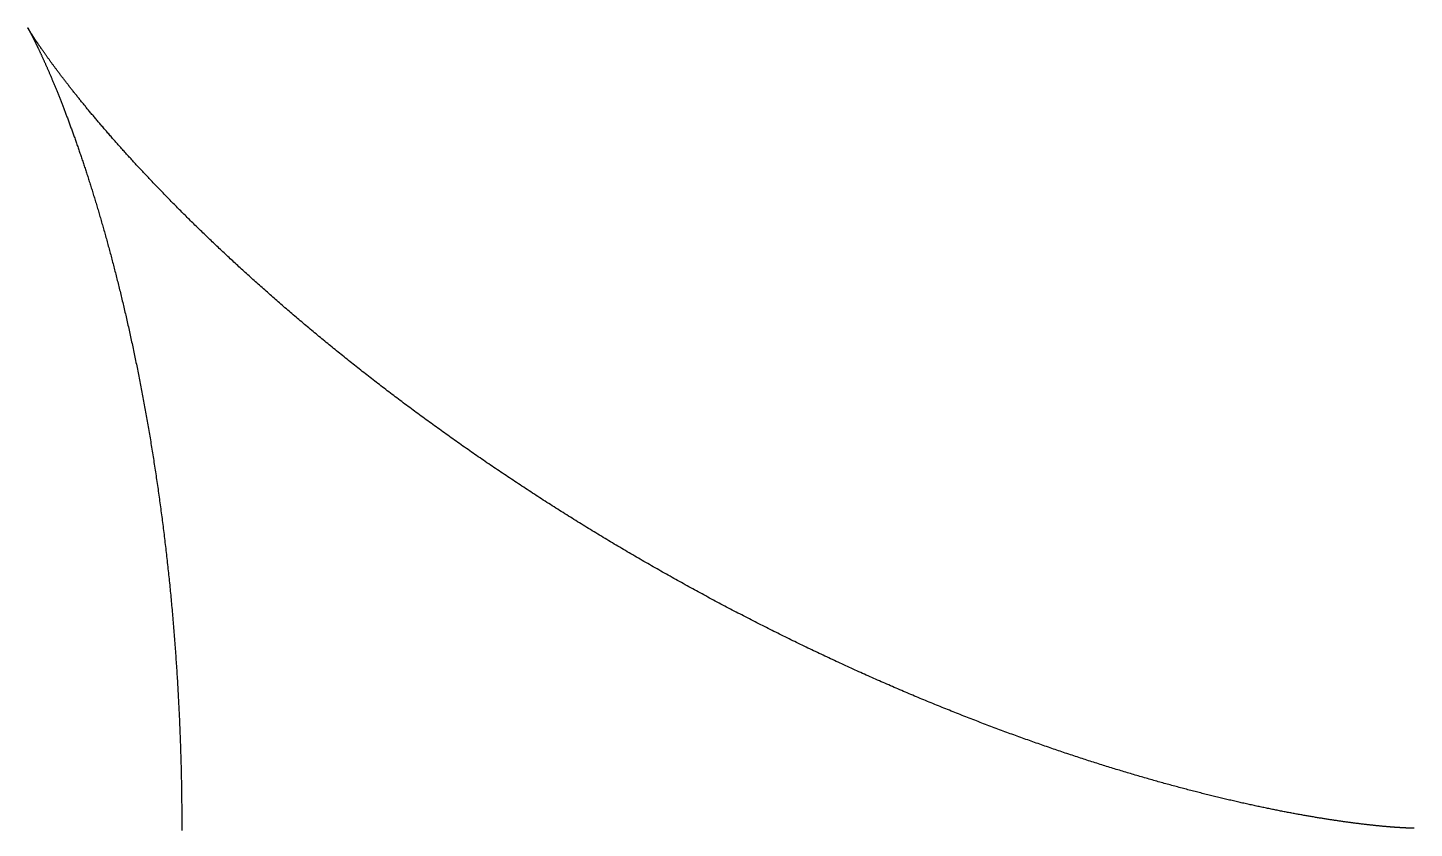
# Model space of a CAD drawing. Header units: metres. Extents: x 0 to 80, y 0 to 80.
# Drawn here: x 34.5 to 51, y 20 to 29.53 of the extents above; entities that cross this region are included whole.
import ezdxf

# ---------------------------------------------------------------- set-up
doc = ezdxf.new("R2010")
doc.units = ezdxf.units.M

msp = doc.modelspace()

# ---------------------------------------------------------------- linework, layer by layer
at = {"layer": 'ENGRAVE'}
msp.add_lwpolyline([(50.999698, 19.999999), (50.999866, 20), (50.999966, 20), (51, 20), (50.999966, 20), (50.999866, 20), (50.999698, 20.000001), (50.999464, 20.000001), (50.999162, 20.000002), (50.998794, 20.000004), (50.998358, 20.000007), (50.997856, 20.00001), (50.997286, 20.000014), (50.996649, 20.000019), (50.995946, 20.000026), (50.995175, 20.000034), (50.994338, 20.000043), (50.993433, 20.000053), (50.992462, 20.000066), (50.991424, 20.00008), (50.990318, 20.000096), (50.989146, 20.000114), (50.987907, 20.000134), (50.986601, 20.000156), (50.985228, 20.00018), (50.983788, 20.000207), (50.982281, 20.000237), (50.980708, 20.000269), (50.979068, 20.000304), (50.97736, 20.000342), (50.975586, 20.000383), (50.973745, 20.000428), (50.971838, 20.000475), (50.969864, 20.000526), (50.967822, 20.00058), (50.965715, 20.000638), (50.96354, 20.0007), (50.961299, 20.000766), (50.958991, 20.000835), (50.956617, 20.000909), (50.954175, 20.000986), (50.951668, 20.001069), (50.949093, 20.001155), (50.946453, 20.001246), (50.943745, 20.001342), (50.940971, 20.001442), (50.938131, 20.001548), (50.935224, 20.001658), (50.932251, 20.001774), (50.929211, 20.001894), (50.926105, 20.002021), (50.922933, 20.002152), (50.919694, 20.002289), (50.91639, 20.002432), (50.913018, 20.002581), (50.909581, 20.002735), (50.906077, 20.002896), (50.902508, 20.003063), (50.898872, 20.003236), (50.89517, 20.003415), (50.891402, 20.003601), (50.887568, 20.003794), (50.883668, 20.003993), (50.879702, 20.004199), (50.87567, 20.004412), (50.871572, 20.004632), (50.867408, 20.00486), (50.863179, 20.005094), (50.858884, 20.005336), (50.854523, 20.005586), (50.850096, 20.005843), (50.845604, 20.006108), (50.841046, 20.006381), (50.836423, 20.006662), (50.831734, 20.00695), (50.826979, 20.007247), (50.82216, 20.007553), (50.817274, 20.007867), (50.812324, 20.008189), (50.807308, 20.00852), (50.802227, 20.00886), (50.79708, 20.009208), (50.791869, 20.009566), (50.786592, 20.009932), (50.78125, 20.010308), (50.775844, 20.010694), (50.770372, 20.011088), (50.764835, 20.011492), (50.759234, 20.011906), (50.753567, 20.01233), (50.747836, 20.012763), (50.742041, 20.013207), (50.73618, 20.01366), (50.730255, 20.014124), (50.724265, 20.014598), (50.718211, 20.015082), (50.712093, 20.015577), (50.70591, 20.016083), (50.699663, 20.016599), (50.693351, 20.017126), (50.686975, 20.017665), (50.680535, 20.018214), (50.674031, 20.018774), (50.667463, 20.019346), (50.660831, 20.019929), (50.654135, 20.020524), (50.647375, 20.02113), (50.640552, 20.021748), (50.633664, 20.022378), (50.626713, 20.02302), (50.619698, 20.023674), (50.61262, 20.02434), (50.605479, 20.025018), (50.598273, 20.025708), (50.591005, 20.026412), (50.583673, 20.027127), (50.576278, 20.027856), (50.56882, 20.028597), (50.561299, 20.029351), (50.553715, 20.030118), (50.546068, 20.030898), (50.538358, 20.031691), (50.530585, 20.032498), (50.522749, 20.033318), (50.514851, 20.034152), (50.50689, 20.034999), (50.498867, 20.03586), (50.490781, 20.036735), (50.482633, 20.037624), (50.474422, 20.038526), (50.466149, 20.039443), (50.457815, 20.040375), (50.449418, 20.04132), (50.440959, 20.04228), (50.432438, 20.043255), (50.423855, 20.044244), (50.415211, 20.045248), (50.406504, 20.046267), (50.397737, 20.047301), (50.388907, 20.04835), (50.380017, 20.049414), (50.371065, 20.050493), (50.362051, 20.051588), (50.352976, 20.052698), (50.343841, 20.053824), (50.334644, 20.054965), (50.325386, 20.056123), (50.316068, 20.057296), (50.306688, 20.058485), (50.297248, 20.05969), (50.287747, 20.060911), (50.278186, 20.062149), (50.268565, 20.063403), (50.258883, 20.064673), (50.24914, 20.06596), (50.239338, 20.067264), (50.229475, 20.068584), (50.219553, 20.069921), (50.20957, 20.071275), (50.199528, 20.072646), (50.189426, 20.074035), (50.179264, 20.07544), (50.169043, 20.076863), (50.158762, 20.078303), (50.148422, 20.079761), (50.138023, 20.081237), (50.127564, 20.08273), (50.117047, 20.084241), (50.10647, 20.085769), (50.095835, 20.087316), (50.08514, 20.088881), (50.074388, 20.090464), (50.063576, 20.092065), (50.052706, 20.093685), (50.041778, 20.095323), (50.030791, 20.09698), (50.019746, 20.098655), (50.008643, 20.100349), (49.997482, 20.102062), (49.986263, 20.103794), (49.974986, 20.105545), (49.963652, 20.107315), (49.95226, 20.109104), (49.94081, 20.110912), (49.929303, 20.11274), (49.917739, 20.114587), (49.906118, 20.116453), (49.894439, 20.11834), (49.882704, 20.120246), (49.870911, 20.122172), (49.859062, 20.124117), (49.847157, 20.126083), (49.835194, 20.128069), (49.823176, 20.130074), (49.811101, 20.1321), (49.798969, 20.134147), (49.786782, 20.136214), (49.774539, 20.138301), (49.762239, 20.140409), (49.749884, 20.142537), (49.737474, 20.144687), (49.725008, 20.146857), (49.712486, 20.149048), (49.699909, 20.15126), (49.687277, 20.153493), (49.674589, 20.155747), (49.661847, 20.158023), (49.64905, 20.160319), (49.636198, 20.162638), (49.623291, 20.164977), (49.61033, 20.167339), (49.597315, 20.169722), (49.584245, 20.172126), (49.571121, 20.174553), (49.557943, 20.177001), (49.544711, 20.179471), (49.531425, 20.181964), (49.518085, 20.184478), (49.504692, 20.187015), (49.491246, 20.189574), (49.477746, 20.192155), (49.464193, 20.194759), (49.450587, 20.197385), (49.436928, 20.200034), (49.423216, 20.202706), (49.409451, 20.2054), (49.395633, 20.208117), (49.381764, 20.210857), (49.367841, 20.21362), (49.353867, 20.216406), (49.339841, 20.219215), (49.325762, 20.222048), (49.311632, 20.224903), (49.29745, 20.227782), (49.283216, 20.230685), (49.268931, 20.233611), (49.254594, 20.23656), (49.240207, 20.239533), (49.225768, 20.24253), (49.211278, 20.24555), (49.196738, 20.248594), (49.182146, 20.251663), (49.167504, 20.254755), (49.152812, 20.257871), (49.13807, 20.261011), (49.123277, 20.264176), (49.108434, 20.267365), (49.093542, 20.270578), (49.078599, 20.273815), (49.063607, 20.277077), (49.048565, 20.280364), (49.033474, 20.283675), (49.018334, 20.287011), (49.003145, 20.290371), (48.987907, 20.293756), (48.97262, 20.297166), (48.957284, 20.300601), (48.9419, 20.304061), (48.926467, 20.307546), (48.910986, 20.311056), (48.895457, 20.314592), (48.87988, 20.318152), (48.864254, 20.321738), (48.848582, 20.325349), (48.832861, 20.328986), (48.817094, 20.332648), (48.801279, 20.336335), (48.785416, 20.340048), (48.769507, 20.343787), (48.753551, 20.347552), (48.737548, 20.351342), (48.721499, 20.355158), (48.705403, 20.359), (48.68926, 20.362868), (48.673072, 20.366762), (48.656838, 20.370682), (48.640557, 20.374628), (48.624231, 20.3786), (48.60786, 20.382599), (48.591443, 20.386624), (48.57498, 20.390675), (48.558473, 20.394753), (48.54192, 20.398857), (48.525323, 20.402987), (48.508681, 20.407144), (48.491994, 20.411328), (48.475263, 20.415538), (48.458488, 20.419775), (48.441669, 20.424039), (48.424805, 20.428329), (48.407898, 20.432647), (48.390947, 20.436991), (48.373953, 20.441363), (48.356915, 20.445761), (48.339834, 20.450186), (48.32271, 20.454639), (48.305543, 20.459118), (48.288334, 20.463625), (48.271081, 20.468159), (48.253787, 20.472721), (48.23645, 20.477309), (48.21907, 20.481926), (48.201649, 20.486569), (48.184186, 20.49124), (48.166682, 20.495939), (48.149135, 20.500665), (48.131548, 20.505419), (48.113919, 20.5102), (48.096249, 20.515009), (48.078538, 20.519846), (48.060787, 20.52471), (48.042995, 20.529603), (48.025162, 20.534523), (48.007289, 20.539471), (47.989376, 20.544448), (47.971423, 20.549452), (47.953431, 20.554484), (47.935398, 20.559544), (47.917326, 20.564632), (47.899215, 20.569749), (47.881065, 20.574893), (47.862875, 20.580066), (47.844647, 20.585267), (47.82638, 20.590496), (47.808075, 20.595754), (47.789731, 20.60104), (47.771349, 20.606354), (47.752929, 20.611697), (47.734471, 20.617069), (47.715975, 20.622468), (47.697442, 20.627897), (47.678871, 20.633353), (47.660263, 20.638839), (47.641619, 20.644353), (47.622937, 20.649896), (47.604218, 20.655467), (47.585463, 20.661067), (47.566671, 20.666696), (47.547843, 20.672353), (47.52898, 20.67804), (47.51008, 20.683755), (47.491144, 20.689499), (47.472173, 20.695272), (47.453166, 20.701074), (47.434125, 20.706905), (47.415048, 20.712764), (47.395936, 20.718653), (47.376789, 20.724571), (47.357608, 20.730518), (47.338392, 20.736493), (47.319142, 20.742498), (47.299858, 20.748532), (47.28054, 20.754595), (47.261189, 20.760688), (47.241804, 20.766809), (47.222385, 20.77296), (47.202933, 20.779139), (47.183448, 20.785349), (47.16393, 20.791587), (47.14438, 20.797854), (47.124797, 20.804151), (47.105181, 20.810478), (47.085533, 20.816833), (47.065854, 20.823218), (47.046142, 20.829632), (47.026399, 20.836076), (47.006624, 20.842549), (46.986817, 20.849051), (46.96698, 20.855583), (46.947111, 20.862144), (46.927212, 20.868735), (46.907282, 20.875355), (46.887322, 20.882005), (46.867331, 20.888684), (46.84731, 20.895393), (46.827259, 20.902131), (46.807178, 20.908898), (46.787068, 20.915696), (46.766928, 20.922522), (46.746758, 20.929379), (46.72656, 20.936265), (46.706333, 20.94318), (46.686077, 20.950125), (46.665792, 20.9571), (46.64548, 20.964104), (46.625138, 20.971138), (46.604769, 20.978201), (46.584372, 20.985294), (46.563947, 20.992417), (46.543495, 20.999569), (46.523015, 21.006751), (46.502508, 21.013963), (46.481974, 21.021204), (46.461413, 21.028475), (46.440826, 21.035775), (46.420212, 21.043106), (46.399572, 21.050465), (46.378905, 21.057855), (46.358213, 21.065274), (46.337495, 21.072723), (46.316752, 21.080201), (46.295983, 21.087709), (46.275188, 21.095247), (46.254369, 21.102814), (46.233525, 21.110411), (46.212656, 21.118038), (46.191763, 21.125694), (46.170845, 21.13338), (46.149903, 21.141095), (46.128938, 21.14884), (46.107948, 21.156615), (46.086935, 21.164419), (46.065898, 21.172253), (46.044838, 21.180117), (46.023755, 21.18801), (46.002649, 21.195932), (45.981521, 21.203885), (45.96037, 21.211866), (45.939196, 21.219878), (45.918001, 21.227919), (45.896783, 21.235989), (45.875543, 21.244089), (45.854282, 21.252219), (45.833, 21.260377), (45.811696, 21.268566), (45.790371, 21.276784), (45.769025, 21.285031), (45.747659, 21.293308), (45.726272, 21.301614), (45.704864, 21.30995), (45.683436, 21.318315), (45.661989, 21.326709), (45.640521, 21.335133), (45.619034, 21.343586), (45.597528, 21.352069), (45.576002, 21.360581), (45.554457, 21.369122), (45.532893, 21.377692), (45.511311, 21.386292), (45.489709, 21.394921), (45.46809, 21.403579), (45.446452, 21.412266), (45.424797, 21.420983), (45.403123, 21.429728), (45.381432, 21.438503), (45.359724, 21.447307), (45.337998, 21.45614), (45.316255, 21.465002), (45.294495, 21.473893), (45.272719, 21.482813), (45.250926, 21.491762), (45.229117, 21.50074), (45.207291, 21.509747), (45.18545, 21.518783), (45.163592, 21.527848), (45.14172, 21.536941), (45.119831, 21.546064), (45.097928, 21.555215), (45.076009, 21.564395), (45.054076, 21.573604), (45.032127, 21.582841), (45.010165, 21.592107), (44.988188, 21.601402), (44.966197, 21.610726), (44.944191, 21.620077), (44.922173, 21.629458), (44.90014, 21.638867), (44.878094, 21.648304), (44.856035, 21.65777), (44.833963, 21.667265), (44.811878, 21.676788), (44.78978, 21.686339), (44.76767, 21.695918), (44.745548, 21.705526), (44.723413, 21.715162), (44.701266, 21.724826), (44.679108, 21.734518), (44.656938, 21.744238), (44.634757, 21.753987), (44.612565, 21.763763), (44.590361, 21.773567), (44.568147, 21.7834), (44.545922, 21.79326), (44.523687, 21.803148), (44.501441, 21.813064), (44.479185, 21.823008), (44.45692, 21.83298), (44.434644, 21.842979), (44.412359, 21.853006), (44.390065, 21.863061), (44.367762, 21.873143), (44.345449, 21.883252), (44.323128, 21.893389), (44.300798, 21.903554), (44.27846, 21.913746), (44.256113, 21.923965), (44.233759, 21.934212), (44.211396, 21.944486), (44.189026, 21.954786), (44.166648, 21.965115), (44.144263, 21.97547), (44.121871, 21.985852), (44.099472, 21.996261), (44.077066, 22.006697), (44.054653, 22.017161), (44.032234, 22.02765), (44.009809, 22.038167), (43.987378, 22.048711), (43.964941, 22.059281), (43.942498, 22.069877), (43.920049, 22.080501), (43.897596, 22.09115), (43.875137, 22.101827), (43.852673, 22.112529), (43.830205, 22.123258), (43.807732, 22.134013), (43.785254, 22.144795), (43.762773, 22.155602), (43.740287, 22.166436), (43.717797, 22.177296), (43.695304, 22.188182), (43.672807, 22.199094), (43.650307, 22.210031), (43.627804, 22.220995), (43.605298, 22.231984), (43.582789, 22.242998), (43.560277, 22.254039), (43.537763, 22.265105), (43.515247, 22.276196), (43.492729, 22.287313), (43.470209, 22.298456), (43.447688, 22.309623), (43.425164, 22.320816), (43.40264, 22.332034), (43.380114, 22.343277), (43.357588, 22.354545), (43.33506, 22.365839), (43.312532, 22.377157), (43.290004, 22.3885), (43.267476, 22.399867), (43.244947, 22.41126), (43.222419, 22.422677), (43.199891, 22.434118), (43.177363, 22.445584), (43.154836, 22.457075), (43.13231, 22.468589), (43.109785, 22.480128), (43.087261, 22.491692), (43.064738, 22.503279), (43.042218, 22.51489), (43.019698, 22.526526), (42.997181, 22.538185), (42.974666, 22.549868), (42.952153, 22.561575), (42.929643, 22.573306), (42.907135, 22.58506), (42.88463, 22.596838), (42.862129, 22.608639), (42.83963, 22.620464), (42.817135, 22.632312), (42.794643, 22.644183), (42.772155, 22.656077), (42.749671, 22.667994), (42.72719, 22.679935), (42.704715, 22.691898), (42.682243, 22.703884), (42.659776, 22.715893), (42.637314, 22.727924), (42.614857, 22.739978), (42.592405, 22.752055), (42.569958, 22.764154), (42.547517, 22.776275), (42.525082, 22.788418), (42.502652, 22.800584), (42.480228, 22.812772), (42.457811, 22.824982), (42.435399, 22.837213), (42.412995, 22.849467), (42.390597, 22.861742), (42.368206, 22.874039), (42.345822, 22.886357), (42.323445, 22.898697), (42.301076, 22.911059), (42.278714, 22.923441), (42.25636, 22.935845), (42.234014, 22.94827), (42.211675, 22.960716), (42.189346, 22.973183), (42.167024, 22.985671), (42.144712, 22.998179), (42.122408, 23.010708), (42.100113, 23.023258), (42.077827, 23.035828), (42.05555, 23.048419), (42.033283, 23.06103), (42.011026, 23.073661), (41.988778, 23.086312), (41.96654, 23.098984), (41.944313, 23.111675), (41.922096, 23.124386), (41.899889, 23.137117), (41.877693, 23.149867), (41.855508, 23.162637), (41.833333, 23.175426), (41.81117, 23.188235), (41.789019, 23.201063), (41.766878, 23.21391), (41.74475, 23.226777), (41.722633, 23.239662), (41.700528, 23.252566), (41.678436, 23.265488), (41.656356, 23.27843), (41.634288, 23.29139), (41.612233, 23.304368), (41.590191, 23.317365), (41.568162, 23.33038), (41.546146, 23.343413), (41.524144, 23.356464), (41.502154, 23.369533), (41.480179, 23.38262), (41.458217, 23.395725), (41.43627, 23.408847), (41.414337, 23.421987), (41.392417, 23.435145), (41.370513, 23.448319), (41.348623, 23.461511), (41.326748, 23.47472), (41.304888, 23.487946), (41.283043, 23.501189), (41.261213, 23.514448), (41.239399, 23.527724), (41.217601, 23.541017), (41.195818, 23.554327), (41.174051, 23.567652), (41.1523, 23.580994), (41.130566, 23.594352), (41.108848, 23.607726), (41.087147, 23.621116), (41.065462, 23.634522), (41.043795, 23.647943), (41.022144, 23.66138), (41.000511, 23.674833), (40.978895, 23.688301), (40.957296, 23.701784), (40.935716, 23.715282), (40.914153, 23.728795), (40.892608, 23.742323), (40.871082, 23.755866), (40.849573, 23.769424), (40.828084, 23.782996), (40.806612, 23.796582), (40.78516, 23.810183), (40.763727, 23.823798), (40.742313, 23.837427), (40.720918, 23.851071), (40.699542, 23.864728), (40.678186, 23.878399), (40.65685, 23.892083), (40.635534, 23.905781), (40.614238, 23.919492), (40.592962, 23.933217), (40.571706, 23.946955), (40.550471, 23.960705), (40.529256, 23.974469), (40.508063, 23.988245), (40.48689, 24.002035), (40.465738, 24.015836), (40.444608, 24.029651), (40.423499, 24.043477), (40.402412, 24.057316), (40.381346, 24.071166), (40.360302, 24.085029), (40.339281, 24.098903), (40.318281, 24.11279), (40.297304, 24.126687), (40.276349, 24.140597), (40.255416, 24.154517), (40.234507, 24.168449), (40.21362, 24.182392), (40.192757, 24.196345), (40.171916, 24.21031), (40.151099, 24.224285), (40.130306, 24.238271), (40.109536, 24.252268), (40.08879, 24.266274), (40.068067, 24.280291), (40.047369, 24.294318), (40.026695, 24.308355), (40.006045, 24.322402), (39.98542, 24.336458), (39.96482, 24.350524), (39.944244, 24.364599), (39.923693, 24.378684), (39.903167, 24.392778), (39.882667, 24.40688), (39.862191, 24.420992), (39.841742, 24.435113), (39.821317, 24.449242), (39.800919, 24.46338), (39.780546, 24.477526), (39.7602, 24.49168), (39.73988, 24.505843), (39.719586, 24.520013), (39.699318, 24.534191), (39.679077, 24.548377), (39.658863, 24.562571), (39.638675, 24.576772), (39.618515, 24.590981), (39.598382, 24.605196), (39.578276, 24.619419), (39.558197, 24.633648), (39.538146, 24.647885), (39.518123, 24.662128), (39.498127, 24.676377), (39.478159, 24.690633), (39.45822, 24.704896), (39.438308, 24.719164), (39.418425, 24.733438), (39.398571, 24.747718), (39.378745, 24.762004), (39.358947, 24.776296), (39.339179, 24.790592), (39.319439, 24.804895), (39.299729, 24.819202), (39.280048, 24.833514), (39.260396, 24.847831), (39.240774, 24.862153), (39.221181, 24.87648), (39.201618, 24.890811), (39.182085, 24.905146), (39.162582, 24.919485), (39.14311, 24.933829), (39.123667, 24.948176), (39.104255, 24.962528), (39.084873, 24.976882), (39.065522, 24.991241), (39.046202, 25.005602), (39.026912, 25.019967), (39.007654, 25.034335), (38.988426, 25.048706), (38.96923, 25.063079), (38.950066, 25.077455), (38.930933, 25.091834), (38.911831, 25.106215), (38.892761, 25.120598), (38.873723, 25.134984), (38.854717, 25.149371), (38.835743, 25.16376), (38.816801, 25.17815), (38.797892, 25.192542), (38.779015, 25.206936), (38.760171, 25.22133), (38.741359, 25.235726), (38.72258, 25.250123), (38.703834, 25.26452), (38.685121, 25.278918), (38.666441, 25.293316), (38.647794, 25.307715), (38.629181, 25.322114), (38.610601, 25.336513), (38.592055, 25.350912), (38.573543, 25.36531), (38.555064, 25.379709), (38.536619, 25.394106), (38.518209, 25.408503), (38.499832, 25.422899), (38.48149, 25.437294), (38.463182, 25.451688), (38.444909, 25.466081), (38.42667, 25.480472), (38.408466, 25.494862), (38.390297, 25.50925), (38.372162, 25.523636), (38.354063, 25.53802), (38.335999, 25.552401), (38.31797, 25.566781), (38.299976, 25.581158), (38.282018, 25.595532), (38.264095, 25.609904), (38.246208, 25.624272), (38.228357, 25.638638), (38.210542, 25.653), (38.192762, 25.667359), (38.175019, 25.681715), (38.157312, 25.696066), (38.139641, 25.710414), (38.122007, 25.724758), (38.104409, 25.739098), (38.086847, 25.753434), (38.069322, 25.767765), (38.051834, 25.782091), (38.034383, 25.796413), (38.016969, 25.81073), (37.999592, 25.825042), (37.982252, 25.839348), (37.964949, 25.85365), (37.947684, 25.867946), (37.930456, 25.882236), (37.913266, 25.89652), (37.896113, 25.910799), (37.878998, 25.925071), (37.861921, 25.939337), (37.844882, 25.953597), (37.82788, 25.96785), (37.810917, 25.982096), (37.793992, 25.996335), (37.777106, 26.010568), (37.760257, 26.024793), (37.743448, 26.039011), (37.726676, 26.053222), (37.709944, 26.067424), (37.69325, 26.081619), (37.676595, 26.095807), (37.659979, 26.109986), (37.643402, 26.124156), (37.626864, 26.138319), (37.610365, 26.152472), (37.593905, 26.166617), (37.577485, 26.180753), (37.561104, 26.194881), (37.544763, 26.208998), (37.528461, 26.223107), (37.512199, 26.237206), (37.495977, 26.251296), (37.479794, 26.265375), (37.463651, 26.279445), (37.447549, 26.293504), (37.431486, 26.307554), (37.415464, 26.321592), (37.399482, 26.335621), (37.38354, 26.349638), (37.367639, 26.363645), (37.351778, 26.37764), (37.335958, 26.391625), (37.320178, 26.405598), (37.304439, 26.419559), (37.288741, 26.433509), (37.273083, 26.447447), (37.257467, 26.461373), (37.241891, 26.475287), (37.226357, 26.489188), (37.210864, 26.503078), (37.195412, 26.516954), (37.180001, 26.530818), (37.164632, 26.544668), (37.149304, 26.558506), (37.134017, 26.572331), (37.118772, 26.586142), (37.103569, 26.599939), (37.088408, 26.613723), (37.073288, 26.627493), (37.05821, 26.641249), (37.043174, 26.65499), (37.02818, 26.668718), (37.013228, 26.682431), (36.998319, 26.696129), (36.983451, 26.709812), (36.968626, 26.723481), (36.953843, 26.737134), (36.939102, 26.750772), (36.924404, 26.764395), (36.909748, 26.778002), (36.895135, 26.791593), (36.880565, 26.805168), (36.866037, 26.818728), (36.851552, 26.832271), (36.837109, 26.845797), (36.82271, 26.859307), (36.808353, 26.872801), (36.79404, 26.886278), (36.779769, 26.899737), (36.765542, 26.91318), (36.751358, 26.926605), (36.737217, 26.940012), (36.723119, 26.953402), (36.709065, 26.966774), (36.695053, 26.980129), (36.681086, 26.993465), (36.667162, 27.006783), (36.653281, 27.020082), (36.639444, 27.033363), (36.625651, 27.046625), (36.611901, 27.059868), (36.598195, 27.073092), (36.584533, 27.086297), (36.570914, 27.099483), (36.55734, 27.112649), (36.543809, 27.125795), (36.530323, 27.138922), (36.51688, 27.152028), (36.503482, 27.165115), (36.490127, 27.178181), (36.476817, 27.191227), (36.463551, 27.204252), (36.45033, 27.217256), (36.437152, 27.230239), (36.424019, 27.243201), (36.410931, 27.256142), (36.397886, 27.269062), (36.384887, 27.28196), (36.371931, 27.294836), (36.359021, 27.307691), (36.346155, 27.320523), (36.333333, 27.333333), (36.320557, 27.346121), (36.307825, 27.358887), (36.295137, 27.371629), (36.282495, 27.384349), (36.269897, 27.397046), (36.257344, 27.40972), (36.244837, 27.422371), (36.232374, 27.434998), (36.219956, 27.447601), (36.207583, 27.460181), (36.195255, 27.472737), (36.182972, 27.485269), (36.170734, 27.497777), (36.158542, 27.51026), (36.146394, 27.522719), (36.134292, 27.535153), (36.122235, 27.547562), (36.110223, 27.559947), (36.098257, 27.572306), (36.086336, 27.58464), (36.07446, 27.596948), (36.062629, 27.609231), (36.050844, 27.621488), (36.039105, 27.63372), (36.027411, 27.645925), (36.015762, 27.658104), (36.004159, 27.670256), (35.992601, 27.682382), (35.981089, 27.694482), (35.969623, 27.706554), (35.958202, 27.7186), (35.946827, 27.730618), (35.935497, 27.74261), (35.924213, 27.754573), (35.912975, 27.766509), (35.901782, 27.778418), (35.890635, 27.790298), (35.879534, 27.802151), (35.868479, 27.813975), (35.85747, 27.825771), (35.846506, 27.837538), (35.835588, 27.849277), (35.824716, 27.860987), (35.81389, 27.872668), (35.803109, 27.88432), (35.792375, 27.895943), (35.781686, 27.907536), (35.771044, 27.9191), (35.760447, 27.930634), (35.749896, 27.942138), (35.739391, 27.953612), (35.728932, 27.965056), (35.718519, 27.976469), (35.708152, 27.987853), (35.697831, 27.999205), (35.687556, 28.010527), (35.677328, 28.021818), (35.667145, 28.033078), (35.657008, 28.044306), (35.646917, 28.055503), (35.636872, 28.066669), (35.626873, 28.077803), (35.61692, 28.088906), (35.607014, 28.099976), (35.597153, 28.111014), (35.587338, 28.12202), (35.57757, 28.132994), (35.567847, 28.143935), (35.558171, 28.154843), (35.54854, 28.165719), (35.538956, 28.176561), (35.529418, 28.187371), (35.519926, 28.198147), (35.51048, 28.20889), (35.50108, 28.219599), (35.491726, 28.230274), (35.482418, 28.240916), (35.473156, 28.251524), (35.463941, 28.262097), (35.454771, 28.272636), (35.445647, 28.283141), (35.43657, 28.293611), (35.427538, 28.304046), (35.418553, 28.314447), (35.409614, 28.324813), (35.40072, 28.335143), (35.391873, 28.345438), (35.383071, 28.355698), (35.374316, 28.365922), (35.365607, 28.37611), (35.356943, 28.386263), (35.348326, 28.396379), (35.339754, 28.406459), (35.331229, 28.416503), (35.322749, 28.426511), (35.314316, 28.436482), (35.305928, 28.446416), (35.297586, 28.456314), (35.28929, 28.466174), (35.28104, 28.475997), (35.272836, 28.485783), (35.264678, 28.495532), (35.256565, 28.505243), (35.248499, 28.514916), (35.240478, 28.524552), (35.232503, 28.534149), (35.224573, 28.543709), (35.21669, 28.55323), (35.208852, 28.562713), (35.20106, 28.572157), (35.193313, 28.581562), (35.185613, 28.590929), (35.177957, 28.600257), (35.170348, 28.609546), (35.162784, 28.618795), (35.155266, 28.628005), (35.147793, 28.637176), (35.140366, 28.646307), (35.132984, 28.655399), (35.125648, 28.66445), (35.118357, 28.673462), (35.111111, 28.682433), (35.103911, 28.691364), (35.096757, 28.700254), (35.089648, 28.709104), (35.082584, 28.717914), (35.075565, 28.726682), (35.068592, 28.73541), (35.061664, 28.744096), (35.054781, 28.752741), (35.047943, 28.761345), (35.04115, 28.769908), (35.034403, 28.778428), (35.027701, 28.786907), (35.021043, 28.795345), (35.014431, 28.80374), (35.007864, 28.812093), (35.001342, 28.820404), (34.994864, 28.828672), (34.988432, 28.836898), (34.982044, 28.845081), (34.975701, 28.853221), (34.969403, 28.861319), (34.96315, 28.869373), (34.956941, 28.877385), (34.950777, 28.885353), (34.944658, 28.893277), (34.938583, 28.901158), (34.932553, 28.908996), (34.926567, 28.916789), (34.920626, 28.924539), (34.914729, 28.932245), (34.908877, 28.939906), (34.903069, 28.947523), (34.897305, 28.955096), (34.891586, 28.962625), (34.88591, 28.970108), (34.880279, 28.977547), (34.874693, 28.984941), (34.86915, 28.99229), (34.863651, 28.999593), (34.858196, 29.006852), (34.852785, 29.014065), (34.847418, 29.021233), (34.842095, 29.028355), (34.836816, 29.035431), (34.831581, 29.042461), (34.826389, 29.049445), (34.821241, 29.056384), (34.816136, 29.063276), (34.811076, 29.070121), (34.806058, 29.07692), (34.801084, 29.083673), (34.796154, 29.090379), (34.791267, 29.097038), (34.786423, 29.10365), (34.781622, 29.110215), (34.776865, 29.116733), (34.772151, 29.123204), (34.76748, 29.129627), (34.762852, 29.136003), (34.758267, 29.142331), (34.753725, 29.148611), (34.749225, 29.154844), (34.744769, 29.161029), (34.740355, 29.167165), (34.735984, 29.173253), (34.731656, 29.179294), (34.727371, 29.185285), (34.723127, 29.191228), (34.718927, 29.197123), (34.714769, 29.202969), (34.710653, 29.208765), (34.706579, 29.214513), (34.702548, 29.220212), (34.698559, 29.225862), (34.694612, 29.231463), (34.690707, 29.237014), (34.686844, 29.242515), (34.683023, 29.247967), (34.679243, 29.253369), (34.675506, 29.258722), (34.67181, 29.264024), (34.668156, 29.269277), (34.664544, 29.274479), (34.660973, 29.279631), (34.657444, 29.284733), (34.653956, 29.289784), (34.650509, 29.294785), (34.647104, 29.299735), (34.64374, 29.304635), (34.640417, 29.309483), (34.637135, 29.314281), (34.633894, 29.319027), (34.630694, 29.323723), (34.627535, 29.328367), (34.624417, 29.33296), (34.621339, 29.337501), (34.618302, 29.341991), (34.615306, 29.346429), (34.61235, 29.350815), (34.609434, 29.35515), (34.606559, 29.359432), (34.603725, 29.363663), (34.60093, 29.367841), (34.598176, 29.371968), (34.595461, 29.376041), (34.592787, 29.380063), (34.590152, 29.384032), (34.587558, 29.387948), (34.585003, 29.391812), (34.582488, 29.395623), (34.580012, 29.399381), (34.577576, 29.403086), (34.57518, 29.406737), (34.572822, 29.410336), (34.570504, 29.413882), (34.568226, 29.417374), (34.565986, 29.420813), (34.563786, 29.424198), (34.561624, 29.427529), (34.559502, 29.430807), (34.557418, 29.434031), (34.555373, 29.437202), (34.553366, 29.440318), (34.551399, 29.44338), (34.549469, 29.446388), (34.547578, 29.449342), (34.545726, 29.452242), (34.543912, 29.455087), (34.542135, 29.457877), (34.540397, 29.460614), (34.538697, 29.463295), (34.537035, 29.465922), (34.535411, 29.468494), (34.533824, 29.471011), (34.532275, 29.473473), (34.530763, 29.47588), (34.529289, 29.478232), (34.527853, 29.480529), (34.526454, 29.482771), (34.525091, 29.484957), (34.523767, 29.487087), (34.522479, 29.489163), (34.521228, 29.491182), (34.520013, 29.493146), (34.518836, 29.495054), (34.517695, 29.496907), (34.516591, 29.498703), (34.515524, 29.500443), (34.514493, 29.502128), (34.513498, 29.503756), (34.512539, 29.505328), (34.511616, 29.506844), (34.51073, 29.508304), (34.509879, 29.509707), (34.509065, 29.511053), (34.508286, 29.512343), (34.507542, 29.513577), (34.506835, 29.514753), (34.506162, 29.515873), (34.505525, 29.516937), (34.504924, 29.517943), (34.504357, 29.518892), (34.503826, 29.519784), (34.50333, 29.520619), (34.502868, 29.521397), (34.502441, 29.522118), (34.50205, 29.522781), (34.501692, 29.523388), (34.501369, 29.523936), (34.501081, 29.524427), (34.500827, 29.524861), (34.500607, 29.525237), (34.500421, 29.525555), (34.500269, 29.525816), (34.500151, 29.526019), (34.500067, 29.526163), (34.500017, 29.52625), (34.5, 29.526279), (34.500017, 29.52625), (34.500067, 29.526163), (34.50015, 29.526018), (34.500267, 29.525815), (34.500417, 29.525553), (34.500599, 29.525233), (34.500815, 29.524854), (34.501064, 29.524417), (34.501345, 29.523922), (34.501658, 29.523368), (34.502005, 29.522756), (34.502383, 29.522084), (34.502794, 29.521354), (34.503237, 29.520566), (34.503712, 29.519718), (34.504219, 29.518812), (34.504758, 29.517847), (34.505329, 29.516823), (34.505931, 29.51574), (34.506565, 29.514598), (34.50723, 29.513396), (34.507926, 29.512136), (34.508654, 29.510816), (34.509413, 29.509437), (34.510203, 29.507999), (34.511023, 29.506502), (34.511875, 29.504945), (34.512757, 29.503329), (34.51367, 29.501653), (34.514613, 29.499918), (34.515586, 29.498123), (34.51659, 29.496268), (34.517624, 29.494354), (34.518688, 29.492381), (34.519781, 29.490347), (34.520905, 29.488254), (34.522058, 29.486101), (34.523241, 29.483888), (34.524453, 29.481616), (34.525695, 29.479283), (34.526965, 29.47689), (34.528265, 29.474438), (34.529594, 29.471925), (34.530952, 29.469353), (34.532338, 29.46672), (34.533754, 29.464028), (34.535197, 29.461275), (34.53667, 29.458461), (34.53817, 29.455588), (34.539699, 29.452655), (34.541256, 29.449661), (34.542841, 29.446607), (34.544453, 29.443492), (34.546094, 29.440317), (34.547762, 29.437082), (34.549457, 29.433786), (34.55118, 29.43043), (34.552931, 29.427013), (34.554708, 29.423536), (34.556513, 29.419999), (34.558344, 29.4164), (34.560202, 29.412741), (34.562087, 29.409022), (34.563999, 29.405242), (34.565937, 29.401401), (34.567901, 29.3975), (34.569892, 29.393537), (34.571908, 29.389515), (34.573951, 29.385431), (34.57602, 29.381287), (34.578114, 29.377081), (34.580234, 29.372815), (34.582379, 29.368489), (34.58455, 29.364101), (34.586746, 29.359653), (34.588968, 29.355143), (34.591214, 29.350573), (34.593485, 29.345942), (34.595781, 29.34125), (34.598102, 29.336497), (34.600448, 29.331683), (34.602817, 29.326808), (34.605211, 29.321872), (34.60763, 29.316875), (34.610072, 29.311817), (34.612538, 29.306698), (34.615029, 29.301518), (34.617543, 29.296277), (34.62008, 29.290975), (34.622641, 29.285612), (34.625225, 29.280187), (34.627833, 29.274702), (34.630463, 29.269156), (34.633117, 29.263548), (34.635793, 29.25788), (34.638493, 29.25215), (34.641214, 29.24636), (34.643959, 29.240508), (34.646725, 29.234595), (34.649514, 29.228621), (34.652325, 29.222586), (34.655158, 29.21649), (34.658013, 29.210332), (34.66089, 29.204114), (34.663788, 29.197834), (34.666708, 29.191494), (34.669649, 29.185092), (34.672611, 29.178629), (34.675595, 29.172105), (34.678599, 29.16552), (34.681624, 29.158874), (34.684671, 29.152166), (34.687737, 29.145398), (34.690824, 29.138568), (34.693932, 29.131678), (34.69706, 29.124726), (34.700208, 29.117713), (34.703376, 29.11064), (34.706564, 29.103505), (34.709771, 29.096309), (34.712998, 29.089052), (34.716245, 29.081734), (34.719511, 29.074355), (34.722796, 29.066915), (34.726101, 29.059414), (34.729424, 29.051852), (34.732766, 29.04423), (34.736127, 29.036546), (34.739507, 29.028801), (34.742905, 29.020995), (34.746321, 29.013129), (34.749756, 29.005201), (34.753209, 28.997213), (34.756679, 28.989164), (34.760168, 28.981054), (34.763674, 28.972883), (34.767198, 28.964651), (34.770739, 28.956359), (34.774298, 28.948006), (34.777874, 28.939592), (34.781467, 28.931117), (34.785077, 28.922582), (34.788703, 28.913986), (34.792347, 28.905329), (34.796007, 28.896612), (34.799683, 28.887834), (34.803376, 28.878995), (34.807085, 28.870096), (34.810809, 28.861136), (34.81455, 28.852116), (34.818307, 28.843036), (34.822079, 28.833895), (34.825867, 28.824693), (34.82967, 28.815432), (34.833489, 28.806109), (34.837323, 28.796727), (34.841171, 28.787284), (34.845035, 28.777781), (34.848913, 28.768218), (34.852806, 28.758594), (34.856714, 28.748911), (34.860636, 28.739167), (34.864572, 28.729363), (34.868522, 28.719499), (34.872486, 28.709575), (34.876465, 28.699591), (34.880456, 28.689547), (34.884462, 28.679443), (34.888481, 28.66928), (34.892513, 28.659056), (34.896559, 28.648773), (34.900617, 28.63843), (34.904689, 28.628027), (34.908773, 28.617564), (34.912871, 28.607042), (34.91698, 28.59646), (34.921102, 28.585819), (34.925237, 28.575118), (34.929384, 28.564358), (34.933542, 28.553538), (34.937713, 28.542659), (34.941895, 28.53172), (34.94609, 28.520723), (34.950295, 28.509666), (34.954512, 28.49855), (34.958741, 28.487374), (34.96298, 28.47614), (34.967231, 28.464846), (34.971492, 28.453494), (34.975764, 28.442082), (34.980047, 28.430612), (34.984341, 28.419083), (34.988644, 28.407495), (34.992958, 28.395848), (34.997283, 28.384143), (35.001617, 28.372379), (35.005961, 28.360556), (35.010315, 28.348675), (35.014678, 28.336736), (35.019051, 28.324738), (35.023433, 28.312681), (35.027824, 28.300567), (35.032225, 28.288394), (35.036634, 28.276163), (35.041053, 28.263873), (35.04548, 28.251526), (35.049915, 28.239121), (35.054359, 28.226657), (35.058812, 28.214136), (35.063272, 28.201557), (35.067741, 28.188921), (35.072218, 28.176226), (35.076702, 28.163474), (35.081194, 28.150665), (35.085694, 28.137798), (35.090201, 28.124873), (35.094716, 28.111891), (35.099237, 28.098852), (35.103766, 28.085755), (35.108301, 28.072602), (35.112844, 28.059391), (35.117393, 28.046123), (35.121948, 28.032799), (35.12651, 28.019417), (35.131079, 28.005979), (35.135653, 27.992483), (35.140234, 27.978931), (35.14482, 27.965323), (35.149412, 27.951658), (35.15401, 27.937936), (35.158613, 27.924158), (35.163222, 27.910324), (35.167836, 27.896434), (35.172455, 27.882487), (35.177079, 27.868485), (35.181708, 27.854426), (35.186342, 27.840311), (35.190981, 27.826141), (35.195624, 27.811914), (35.200271, 27.797632), (35.204923, 27.783295), (35.209578, 27.768902), (35.214238, 27.754453), (35.218902, 27.739949), (35.223569, 27.72539), (35.228241, 27.710775), (35.232915, 27.696106), (35.237593, 27.681381), (35.242274, 27.666601), (35.246959, 27.651767), (35.251646, 27.636877), (35.256337, 27.621933), (35.26103, 27.606935), (35.265725, 27.591882), (35.270424, 27.576774), (35.275124, 27.561612), (35.279827, 27.546396), (35.284532, 27.531125), (35.28924, 27.515801), (35.293949, 27.500422), (35.298659, 27.48499), (35.303372, 27.469503), (35.308086, 27.453963), (35.312801, 27.43837), (35.317518, 27.422722), (35.322236, 27.407022), (35.326955, 27.391268), (35.331675, 27.37546), (35.336395, 27.3596), (35.341117, 27.343686), (35.345839, 27.32772), (35.350561, 27.3117), (35.355284, 27.295628), (35.360007, 27.279503), (35.36473, 27.263326), (35.369453, 27.247096), (35.374175, 27.230813), (35.378898, 27.214479), (35.38362, 27.198092), (35.388341, 27.181653), (35.393062, 27.165162), (35.397783, 27.148619), (35.402502, 27.132024), (35.40722, 27.115378), (35.411937, 27.09868), (35.416653, 27.081931), (35.421368, 27.06513), (35.426081, 27.048278), (35.430792, 27.031375), (35.435502, 27.01442), (35.44021, 26.997415), (35.444916, 26.980359), (35.44962, 26.963252), (35.454322, 26.946095), (35.459021, 26.928887), (35.463719, 26.911629), (35.468413, 26.89432), (35.473105, 26.876961), (35.477794, 26.859552), (35.48248, 26.842093), (35.487164, 26.824584), (35.491844, 26.807026), (35.496521, 26.789418), (35.501194, 26.77176), (35.505865, 26.754053), (35.510531, 26.736296), (35.515194, 26.718491), (35.519853, 26.700636), (35.524508, 26.682733), (35.529159, 26.66478), (35.533806, 26.646779), (35.538449, 26.628729), (35.543088, 26.610631), (35.547722, 26.592485), (35.552351, 26.57429), (35.556976, 26.556047), (35.561595, 26.537756), (35.56621, 26.519417), (35.57082, 26.50103), (35.575425, 26.482596), (35.580024, 26.464114), (35.584619, 26.445585), (35.589207, 26.427008), (35.59379, 26.408385), (35.598367, 26.389714), (35.602939, 26.370996), (35.607505, 26.352232), (35.612064, 26.333421), (35.616618, 26.314563), (35.621165, 26.295659), (35.625706, 26.276709), (35.63024, 26.257713), (35.634768, 26.23867), (35.639289, 26.219582), (35.643803, 26.200447), (35.648311, 26.181268), (35.652811, 26.162042), (35.657304, 26.142772), (35.66179, 26.123456), (35.666269, 26.104095), (35.67074, 26.084688), (35.675204, 26.065237), (35.67966, 26.045742), (35.684109, 26.026201), (35.688549, 26.006617), (35.692982, 25.986987), (35.697407, 25.967314), (35.701823, 25.947597), (35.706231, 25.927835), (35.710631, 25.90803), (35.715022, 25.888181), (35.719405, 25.868289), (35.723779, 25.848353), (35.728144, 25.828374), (35.7325, 25.808352), (35.736848, 25.788287), (35.741186, 25.768179), (35.745515, 25.748029), (35.749835, 25.727835), (35.754146, 25.7076), (35.758446, 25.687322), (35.762738, 25.667002), (35.76702, 25.64664), (35.771291, 25.626236), (35.775553, 25.60579), (35.779805, 25.585303), (35.784047, 25.564774), (35.788279, 25.544204), (35.792501, 25.523593), (35.796712, 25.502941), (35.800912, 25.482248), (35.805102, 25.461514), (35.809282, 25.44074), (35.813451, 25.419925), (35.817608, 25.39907), (35.821755, 25.378175), (35.825891, 25.35724), (35.830016, 25.336265), (35.834129, 25.31525), (35.838231, 25.294196), (35.842322, 25.273102), (35.846401, 25.251969), (35.850468, 25.230797), (35.854524, 25.209586), (35.858568, 25.188336), (35.8626, 25.167048), (35.86662, 25.145721), (35.870628, 25.124356), (35.874624, 25.102952), (35.878608, 25.081511), (35.882579, 25.060031), (35.886538, 25.038514), (35.890484, 25.016959), (35.894418, 24.995367), (35.898339, 24.973737), (35.902247, 24.952071), (35.906143, 24.930367), (35.910025, 24.908626), (35.913894, 24.886849), (35.91775, 24.865036), (35.921593, 24.843186), (35.925423, 24.821299), (35.929239, 24.799377), (35.933042, 24.777419), (35.936831, 24.755425), (35.940606, 24.733396), (35.944368, 24.711331), (35.948116, 24.689231), (35.95185, 24.667095), (35.95557, 24.644925), (35.959276, 24.62272), (35.962967, 24.600481), (35.966645, 24.578207), (35.970308, 24.555898), (35.973957, 24.533556), (35.977591, 24.511179), (35.981211, 24.488769), (35.984816, 24.466325), (35.988406, 24.443848), (35.991981, 24.421337), (35.995542, 24.398793), (35.999087, 24.376216), (36.002618, 24.353607), (36.006133, 24.330964), (36.009633, 24.308289), (36.013118, 24.285582), (36.016587, 24.262843), (36.020042, 24.240071), (36.02348, 24.217268), (36.026903, 24.194433), (36.03031, 24.171567), (36.033702, 24.148669), (36.037077, 24.12574), (36.040437, 24.10278), (36.043781, 24.079789), (36.047108, 24.056767), (36.05042, 24.033715), (36.053715, 24.010633), (36.056994, 23.98752), (36.060257, 23.964378), (36.063504, 23.941206), (36.066733, 23.918003), (36.069947, 23.894772), (36.073143, 23.871511), (36.076323, 23.848221), (36.079487, 23.824902), (36.082633, 23.801554), (36.085762, 23.778178), (36.088875, 23.754773), (36.09197, 23.73134), (36.095049, 23.707878), (36.09811, 23.684389), (36.101154, 23.660872), (36.10418, 23.637327), (36.10719, 23.613755), (36.110181, 23.590156), (36.113156, 23.56653), (36.116112, 23.542876), (36.119051, 23.519196), (36.121973, 23.49549), (36.124876, 23.471757), (36.127762, 23.447997), (36.13063, 23.424212), (36.133479, 23.400401), (36.136311, 23.376565), (36.139125, 23.352702), (36.14192, 23.328815), (36.144698, 23.304902), (36.147457, 23.280964), (36.150198, 23.257002), (36.15292, 23.233015), (36.155624, 23.209003), (36.158309, 23.184968), (36.160976, 23.160908), (36.163625, 23.136824), (36.166254, 23.112717), (36.168865, 23.088586), (36.171457, 23.064431), (36.17403, 23.040254), (36.176584, 23.016053), (36.17912, 22.99183), (36.181636, 22.967584), (36.184133, 22.943316), (36.186611, 22.919025), (36.18907, 22.894712), (36.19151, 22.870378), (36.19393, 22.846021), (36.196331, 22.821643), (36.198713, 22.797244), (36.201075, 22.772823), (36.203417, 22.748382), (36.205741, 22.72392), (36.208044, 22.699437), (36.210328, 22.674933), (36.212592, 22.65041), (36.214837, 22.625866), (36.217061, 22.601302), (36.219266, 22.576719), (36.221451, 22.552116), (36.223616, 22.527494), (36.225761, 22.502852), (36.227886, 22.478192), (36.229991, 22.453513), (36.232076, 22.428815), (36.23414, 22.404099), (36.236185, 22.379365), (36.238209, 22.354612), (36.240213, 22.329842), (36.242196, 22.305054), (36.244159, 22.280248), (36.246102, 22.255426), (36.248024, 22.230586), (36.249926, 22.205729), (36.251807, 22.180855), (36.253668, 22.155965), (36.255508, 22.131059), (36.257327, 22.106136), (36.259126, 22.081198), (36.260903, 22.056243), (36.26266, 22.031273), (36.264397, 22.006288), (36.266112, 21.981287), (36.267806, 21.956271), (36.26948, 21.931241), (36.271132, 21.906195), (36.272764, 21.881135), (36.274374, 21.856061), (36.275964, 21.830973), (36.277532, 21.805871), (36.279079, 21.780755), (36.280605, 21.755626), (36.28211, 21.730484), (36.283593, 21.705328), (36.285056, 21.680159), (36.286497, 21.654977), (36.287916, 21.629783), (36.289314, 21.604577), (36.290691, 21.579358), (36.292047, 21.554127), (36.293381, 21.528885), (36.294693, 21.503631), (36.295984, 21.478365), (36.297253, 21.453088), (36.298501, 21.427801), (36.299728, 21.402502), (36.300932, 21.377192), (36.302115, 21.351873), (36.303276, 21.326542), (36.304416, 21.301202), (36.305534, 21.275852), (36.30663, 21.250492), (36.307705, 21.225123), (36.308757, 21.199744), (36.309788, 21.174356), (36.310797, 21.14896), (36.311784, 21.123554), (36.312749, 21.09814), (36.313692, 21.072718), (36.314614, 21.047287), (36.315513, 21.021849), (36.316391, 20.996403), (36.317246, 20.970949), (36.31808, 20.945487), (36.318891, 20.920019), (36.319681, 20.894544), (36.320448, 20.869061), (36.321193, 20.843572), (36.321917, 20.818077), (36.322618, 20.792576), (36.323297, 20.767068), (36.323954, 20.741555), (36.324589, 20.716036), (36.325201, 20.690511), (36.325792, 20.664981), (36.32636, 20.639447), (36.326906, 20.613907), (36.32743, 20.588363), (36.327932, 20.562814), (36.328412, 20.537261), (36.328869, 20.511703), (36.329304, 20.486142), (36.329717, 20.460577), (36.330107, 20.435009), (36.330475, 20.409438), (36.330821, 20.383863), (36.331145, 20.358285), (36.331446, 20.332705), (36.331725, 20.307122), (36.331982, 20.281537), (36.332217, 20.255949), (36.332429, 20.23036), (36.332619, 20.204769), (36.332786, 20.179176), (36.332931, 20.153582), (36.333054, 20.127987), (36.333155, 20.102391), (36.333233, 20.076794), (36.333289, 20.051196), (36.333322, 20.025598), (36.333333, 20), (36.333322, 19.974402)], dxfattribs=at)

doc.saveas('drawing.dxf')
